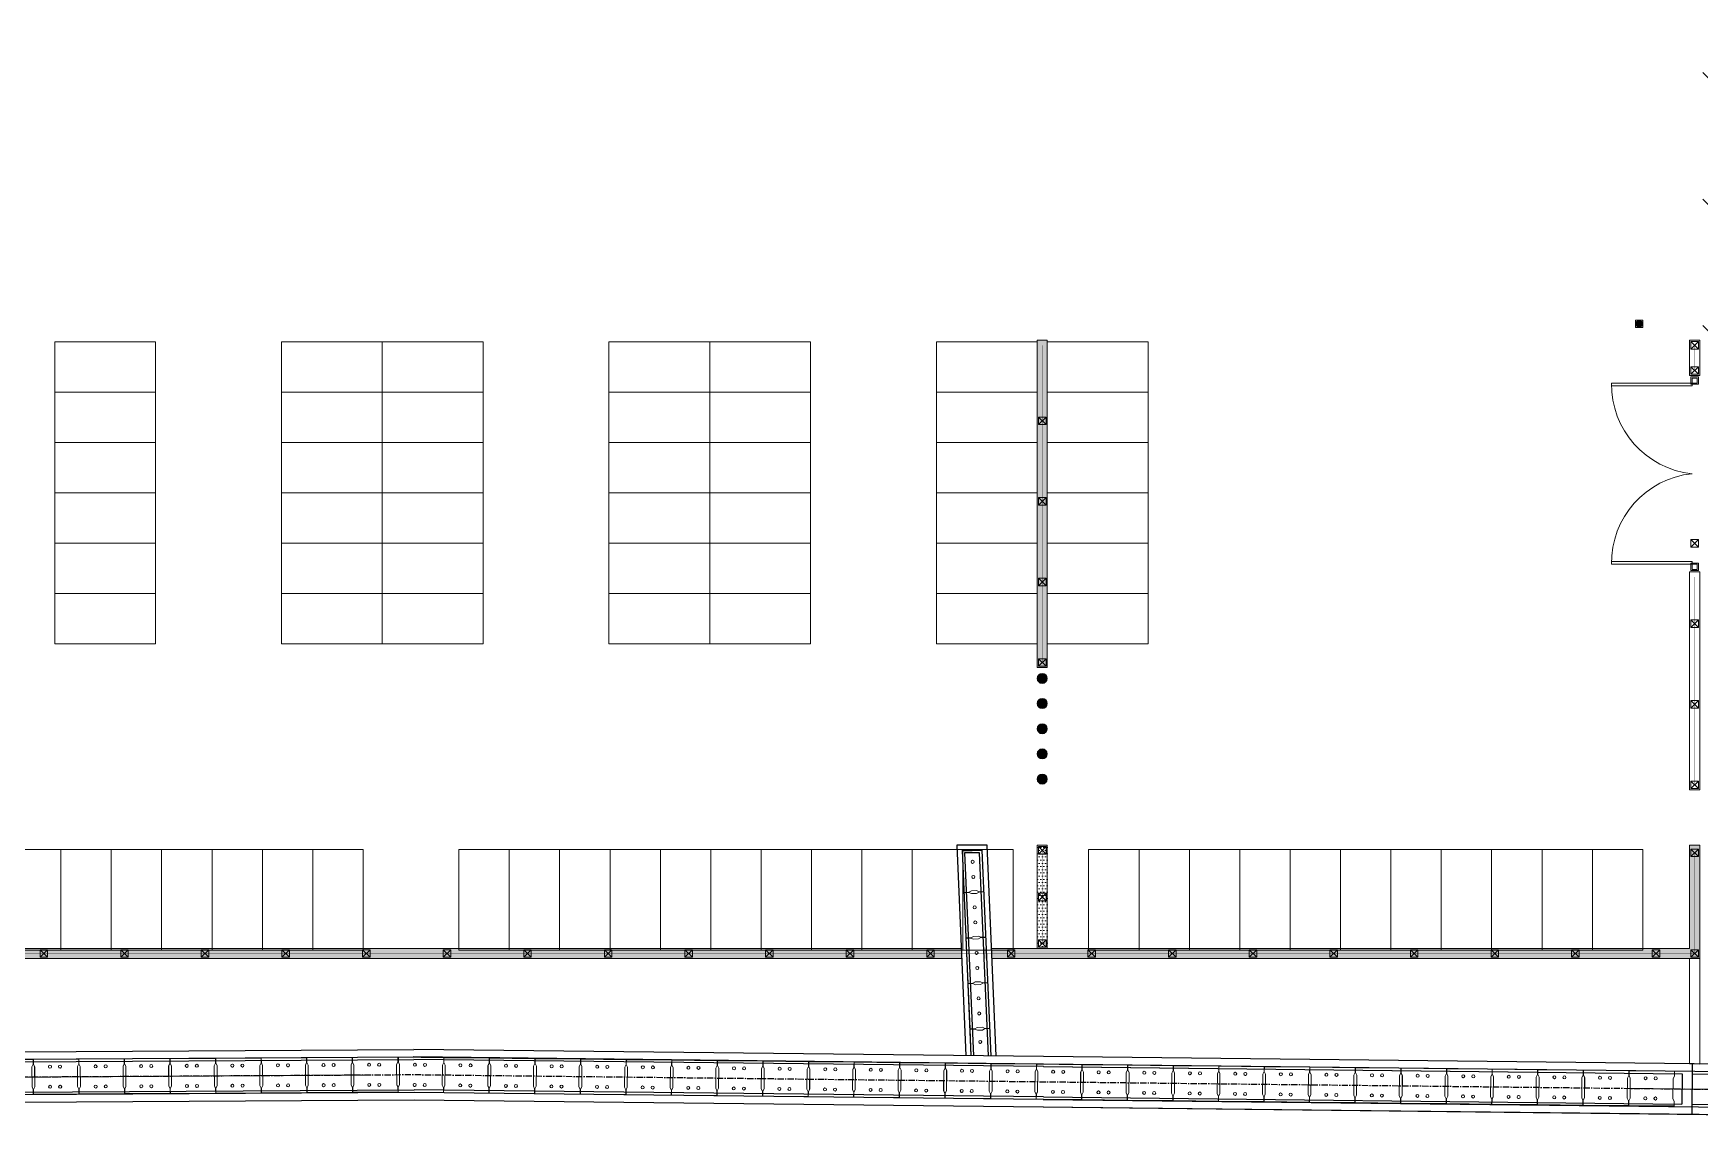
# Model space of a CAD drawing. Header units: millimetres. Extents: x -286774 to 170591, y -126585 to 81607.
# Drawn here: x 36223 to 69300, y -21189 to 526 of the extents above; entities that cross this region are included whole.
import ezdxf

# ---------------------------------------------------------------- set-up
doc = ezdxf.new("R2010")
doc.units = ezdxf.units.MM
doc.header["$LTSCALE"] = 100
doc.header["$MEASUREMENT"] = 0
doc.linetypes.add('CENTERX2', pattern=[4, 2.5, -0.5, 0.5, -0.5])
for name, color, linetype, lineweight in [('1.Fence Wall', 2, 'Continuous', 15), ('3.Curb', 6, 'Continuous', 15), ('ARC_GUTTER', 255, 'Continuous', 0), ('ARC_HATCH', 8, 'Continuous', 9), ('BOLLARD', 221, 'Continuous', 5), ('Fence', 1, 'Continuous', 9), ('gate', 5, 'Continuous', 9), ('Plumbing Fixtures', 241, 'Continuous', 5), ('TAN CANG-profile- REVISE1$0$8', 17, 'Continuous', 0), ('trench cover', 74, 'Continuous', 0), ('UPVC D90', 6, 'Continuous', 30), ('X-FENCE_Suoi Tien Substation_Fence at yards_Elevation$0$$1$XBASE SUOI TIEN$0$A-Hatch', 8, 'Continuous', 5)]:
    doc.layers.add(name, color=color, linetype=linetype, lineweight=lineweight)
doc.layers.add('ARC-PAKING-AR', color=9, linetype='Continuous', lineweight=0, true_color=0x808080)
for name, color, linetype in [('detail', 7, 'Continuous'), ('L1-DRAINAGE-LONG_DITCH', 6, 'Continuous'), ('L1-DRAINAGE-TRANS_PIPE', 230, 'CENTERX2')]:
    doc.layers.add(name, color=color, linetype=linetype)

# ---------------------------------------------------------------- blocks, each defined once
blk = doc.blocks.new('c1')
at = {"layer": 'trench cover'}
blk.add_lwpolyline([(875, 345), (875, 250), (850, 200), (850, -200), (875, -250), (875, -345), (-25, -345), (-25, -250), (0, -200), (0, 200), (-25, 250), (-25, 345)], close=True, dxfattribs=at)
for centre in [(304, 200), (504, 200), (304, -200), (504, -200)]:
    blk.add_circle(centre, 30, dxfattribs=at)
blk = doc.blocks.new('*U22')
at = {"layer": 'trench cover', "xscale": 0.001, "yscale": 0.001, "zscale": 0.001}
blk.add_blockref('c1', (-0.425, 0), dxfattribs=at)
blk = doc.blocks.new('*U23')
at = {"layer": 'trench cover'}
for p in [(0, 0), (0.905, 0), (1.81, 0), (2.715, 0), (3.62, 0), (4.525, 0), (5.43, 0), (6.335, 0), (7.24, 0), (8.145, 0), (9.05, 0), (9.955, 0), (10.86, 0), (11.765, 0), (12.67, 0), (13.575, 0), (14.48, 0), (15.385, 0)]:
    blk.add_blockref('*U22', p, dxfattribs=at)
blk = doc.blocks.new('*U18')
at = {"layer": 'trench cover', "xscale": 0.001, "yscale": 0.001, "zscale": 0.001}
blk.add_blockref('c1', (-0.425, 0), dxfattribs=at)
blk = doc.blocks.new('*U19')
at = {"layer": 'trench cover'}
for p in [(0, 0), (0.905, 0), (1.81, 0), (2.715, 0), (3.62, 0), (4.525, 0), (5.43, 0), (6.335, 0), (7.24, 0), (8.145, 0), (9.05, 0), (9.955, 0), (10.86, 0), (11.765, 0), (12.67, 0), (13.575, 0), (14.48, 0), (15.385, 0)]:
    blk.add_blockref('*U18', p, dxfattribs=at)
blk = doc.blocks.new('*U16')
at = {"layer": 'trench cover', "xscale": 0.001, "yscale": 0.001, "zscale": 0.001}
blk.add_blockref('c1', (-0.425, 0), dxfattribs=at)
blk = doc.blocks.new('*U17')
at = {"layer": 'trench cover'}
for p in [(0, 0), (0.905, 0), (1.81, 0), (2.715, 0), (3.62, 0), (4.525, 0), (5.43, 0), (6.335, 0), (7.24, 0), (8.145, 0)]:
    blk.add_blockref('*U16', p, dxfattribs=at)
blk = doc.blocks.new('ttc')
at = {"layer": 'L1-DRAINAGE-LONG_DITCH', "ltscale": 0.8, "flags": 128}
for points in [[(128.713, -18.482), (145.741, -16.336), (152.556, -13.419), (152.284, -12.448), (145.477, -15.361), (128.582, -17.49)], [(128.694, -18.333), (145.701, -16.189), (152.376, -13.333), (152.186, -12.653), (145.516, -15.507), (128.601, -17.638)], [(127.65, -17.607), (126.9, -13.484), (126.306, -13.569), (127.054, -17.682)], [(127.552, -17.625), (126.819, -13.597), (126.423, -13.653), (127.153, -17.664)], [(141.361, -15.88), (141.486, -16.872)], [(128.582, -17.49), (116.179, -19.053)], [(128.601, -17.638), (116.198, -19.202)], [(116.304, -19.894), (128.699, -18.331)], [(116.323, -20.043), (128.718, -18.48)], [(26.637, -31.908), (116.179, -19.053)], [(26.658, -32.056), (116.2, -19.202)], [(26.758, -32.749), (116.302, -19.894)], [(26.779, -32.897), (116.323, -20.043)]]:
    blk.add_lwpolyline(points, dxfattribs=at)
at = {"layer": 'L1-DRAINAGE-LONG_DITCH', "ltscale": 0.3, "flags": 128}
for points in [[(141.386, -16.078), (145.529, -15.556), (152.339, -12.642)], [(141.461, -16.673), (145.688, -16.141), (152.502, -13.225)], [(128.613, -17.688), (141.188, -16.103), (141.263, -16.698)], [(128.688, -18.283), (141.263, -16.698)], [(128.609, -17.688), (116.207, -19.251)], [(128.691, -18.282), (116.294, -19.845)], [(26.665, -32.106), (116.206, -19.252)], [(26.751, -32.699), (116.294, -19.845)]]:
    blk.add_lwpolyline(points, dxfattribs=at)
at = {"layer": 'L1-DRAINAGE-LONG_DITCH', "ltscale": 0.3}
blk.add_lwpolyline([(127.502, -17.626), (126.773, -13.654), (126.476, -13.696), (127.204, -17.663)], dxfattribs=at)
at = {"layer": 'L1-DRAINAGE-TRANS_PIPE', "ltscale": 0.5, "flags": 128}
blk.add_lwpolyline([(-8.612, -33.956), (9.335, -34.896), (26.707, -32.404), (116.247, -19.549), (128.65, -17.986), (145.609, -15.848), (152.42, -12.934)], dxfattribs=at)
at = {"layer": 'trench cover'}
for points in [[(126.815, -13.605), (126.431, -13.671), (126.578, -14.476), (126.671, -14.459), (126.716, -14.426), (126.814, -14.408), (126.868, -14.423), (126.961, -14.406)], [(126.74, -15.367), (126.833, -15.35), (126.878, -15.316), (126.976, -15.298), (127.03, -15.314), (127.123, -15.297), (126.962, -14.411), (126.869, -14.428), (126.824, -14.462), (126.726, -14.48), (126.672, -14.464), (126.578, -14.481)], [(126.901, -16.257), (126.995, -16.24), (127.04, -16.206), (127.138, -16.189), (127.192, -16.204), (127.285, -16.187), (127.124, -15.302), (127.031, -15.319), (126.986, -15.352), (126.888, -15.37), (126.834, -15.355), (126.74, -15.372)], [(127.063, -17.147), (127.157, -17.13), (127.202, -17.097), (127.3, -17.079), (127.354, -17.095), (127.447, -17.078), (127.286, -16.192), (127.193, -16.209), (127.148, -16.243), (127.05, -16.261), (126.996, -16.245), (126.902, -16.262)]]:
    blk.add_lwpolyline(points, close=True, dxfattribs=at)
blk.add_lwpolyline([(127.546, -17.62), (127.448, -17.083), (127.355, -17.1), (127.31, -17.133), (127.211, -17.151), (127.158, -17.135), (127.064, -17.152), (127.158, -17.669)], dxfattribs=at)
for centre in [(126.662, -13.851), (126.716, -14.146), (126.824, -14.741), (126.878, -15.037), (126.986, -15.632), (127.04, -15.927), (127.148, -16.522), (127.202, -16.817), (127.298, -17.374)]:
    blk.add_circle(centre, 0.03, dxfattribs=at)
for name, p, rotation in [('*U17', (132.545, -17.494), 7.20346914512918), ('*U19', (116.388, -19.536), 7.20346914512918), ('*U23', (100.262, -21.843), 8.16925712448601)]:
    blk.add_blockref(name, p, dxfattribs=dict(at, rotation=rotation))
blk = doc.blocks.new('packing-ar')
at = {"layer": 'ARC-PAKING-AR'}
for points in [[(105.4, 9.48), (105.4, 8.48), (107.4, 8.48), (107.4, 9.48)], [(111.9, 9.48), (111.9, 8.48), (109.9, 8.48), (109.9, 9.48)], [(111.9, 9.48), (111.9, 8.48), (113.9, 8.48), (113.9, 9.48)], [(118.4, 9.48), (118.4, 8.48), (116.4, 8.48), (116.4, 9.48)], [(118.4, 9.48), (118.4, 8.48), (120.4, 8.48), (120.4, 9.48)], [(124.9, 9.48), (124.9, 8.48), (122.9, 8.48), (122.9, 9.48)], [(124.9, 9.48), (124.9, 8.48), (122.9, 8.48), (122.9, 9.48)], [(127.1, 9.48), (127.1, 8.48), (125.1, 8.48), (125.1, 9.48)], [(105.4, 8.48), (105.4, 7.48), (107.4, 7.48), (107.4, 8.48)], [(111.9, 8.48), (111.9, 7.48), (109.9, 7.48), (109.9, 8.48)], [(111.9, 8.48), (111.9, 7.48), (113.9, 7.48), (113.9, 8.48)], [(118.4, 8.48), (118.4, 7.48), (116.4, 7.48), (116.4, 8.48)], [(118.4, 8.48), (118.4, 7.48), (120.4, 7.48), (120.4, 8.48)], [(124.9, 8.48), (124.9, 7.48), (122.9, 7.48), (122.9, 8.48)], [(124.9, 8.48), (124.9, 7.48), (122.9, 7.48), (122.9, 8.48)], [(127.1, 8.48), (127.1, 7.48), (125.1, 7.48), (125.1, 8.48)], [(105.4, 7.48), (105.4, 6.48), (107.4, 6.48), (107.4, 7.48)], [(111.9, 7.48), (111.9, 6.48), (109.9, 6.48), (109.9, 7.48)], [(111.9, 7.48), (111.9, 6.48), (113.9, 6.48), (113.9, 7.48)], [(118.4, 7.48), (118.4, 6.48), (116.4, 6.48), (116.4, 7.48)], [(118.4, 7.48), (118.4, 6.48), (120.4, 6.48), (120.4, 7.48)], [(124.9, 7.48), (124.9, 6.48), (122.9, 6.48), (122.9, 7.48)], [(124.9, 7.48), (124.9, 6.48), (122.9, 6.48), (122.9, 7.48)], [(127.1, 7.48), (127.1, 6.48), (125.1, 6.48), (125.1, 7.48)], [(105.4, 6.48), (105.4, 5.48), (107.4, 5.48), (107.4, 6.48)], [(111.9, 6.48), (111.9, 5.48), (109.9, 5.48), (109.9, 6.48)], [(111.9, 6.48), (111.9, 5.48), (113.9, 5.48), (113.9, 6.48)], [(118.4, 6.48), (118.4, 5.48), (116.4, 5.48), (116.4, 6.48)], [(118.4, 6.48), (118.4, 5.48), (120.4, 5.48), (120.4, 6.48)], [(124.9, 6.48), (124.9, 5.48), (122.9, 5.48), (122.9, 6.48)], [(124.9, 6.48), (124.9, 5.48), (122.9, 5.48), (122.9, 6.48)], [(127.1, 6.48), (127.1, 5.48), (125.1, 5.48), (125.1, 6.48)], [(105.4, 5.48), (105.4, 4.48), (107.4, 4.48), (107.4, 5.48)], [(111.9, 5.48), (111.9, 4.48), (109.9, 4.48), (109.9, 5.48)], [(111.9, 5.48), (111.9, 4.48), (113.9, 4.48), (113.9, 5.48)], [(118.4, 5.48), (118.4, 4.48), (116.4, 4.48), (116.4, 5.48)], [(118.4, 5.48), (118.4, 4.48), (120.4, 4.48), (120.4, 5.48)], [(124.9, 5.48), (124.9, 4.48), (122.9, 4.48), (122.9, 5.48)], [(124.9, 5.48), (124.9, 4.48), (122.9, 4.48), (122.9, 5.48)], [(127.1, 5.48), (127.1, 4.48), (125.1, 4.48), (125.1, 5.48)], [(105.4, 4.48), (105.4, 3.48), (107.4, 3.48), (107.4, 4.48)], [(111.9, 4.48), (111.9, 3.48), (109.9, 3.48), (109.9, 4.48)], [(111.9, 4.48), (111.9, 3.48), (113.9, 3.48), (113.9, 4.48)], [(118.4, 4.48), (118.4, 3.48), (116.4, 3.48), (116.4, 4.48)], [(118.4, 4.48), (118.4, 3.48), (120.4, 3.48), (120.4, 4.48)], [(124.9, 4.48), (124.9, 3.48), (122.9, 3.48), (122.9, 4.48)], [(124.9, 4.48), (124.9, 3.48), (122.9, 3.48), (122.9, 4.48)], [(127.1, 4.48), (127.1, 3.48), (125.1, 3.48), (125.1, 4.48)], [(104.52, -2.6), (105.52, -2.6), (105.52, -0.6), (104.52, -0.6)], [(105.52, -2.6), (106.52, -2.6), (106.52, -0.6), (105.52, -0.6)], [(106.52, -2.6), (107.52, -2.6), (107.52, -0.6), (106.52, -0.6)], [(107.52, -2.6), (108.52, -2.6), (108.52, -0.6), (107.52, -0.6)], [(108.52, -2.6), (109.52, -2.6), (109.52, -0.6), (108.52, -0.6)], [(109.52, -2.6), (110.52, -2.6), (110.52, -0.6), (109.52, -0.6)], [(110.52, -2.6), (111.52, -2.6), (111.52, -0.6), (110.52, -0.6)], [(113.421, -2.6), (114.421, -2.6), (114.421, -0.6), (113.421, -0.6)], [(114.421, -2.6), (115.421, -2.6), (115.421, -0.6), (114.421, -0.6)], [(115.421, -2.6), (116.421, -2.6), (116.421, -0.6), (115.421, -0.6)], [(116.421, -2.6), (117.421, -2.6), (117.421, -0.6), (116.421, -0.6)], [(117.421, -2.6), (118.421, -2.6), (118.421, -0.6), (117.421, -0.6)], [(118.421, -2.6), (119.421, -2.6), (119.421, -0.6), (118.421, -0.6)], [(119.421, -2.6), (120.421, -2.6), (120.421, -0.6), (119.421, -0.6)], [(120.421, -2.6), (121.421, -2.6), (121.421, -0.6), (120.421, -0.6)], [(121.421, -2.6), (122.421, -2.6), (122.421, -0.6), (121.421, -0.6)], [(122.421, -2.6), (123.421, -2.6), (123.421, -0.6), (122.421, -0.6)], [(123.421, -2.6), (124.421, -2.6), (124.421, -0.6), (123.421, -0.6)], [(125.921, -2.6), (126.921, -2.6), (126.921, -0.6), (125.921, -0.6)], [(126.921, -2.6), (127.921, -2.6), (127.921, -0.6), (126.921, -0.6)], [(127.921, -2.6), (128.921, -2.6), (128.921, -0.6), (127.921, -0.6)], [(128.921, -2.6), (129.921, -2.6), (129.921, -0.6), (128.921, -0.6)], [(129.921, -2.6), (130.921, -2.6), (130.921, -0.6), (129.921, -0.6)], [(130.921, -2.6), (131.921, -2.6), (131.921, -0.6), (130.921, -0.6)], [(131.921, -2.6), (132.921, -2.6), (132.921, -0.6), (131.921, -0.6)], [(132.921, -2.6), (133.921, -2.6), (133.921, -0.6), (132.921, -0.6)], [(133.921, -2.6), (134.921, -2.6), (134.921, -0.6), (133.921, -0.6)], [(134.921, -2.6), (135.921, -2.6), (135.921, -0.6), (134.921, -0.6)], [(135.921, -2.6), (136.921, -2.6), (136.921, -0.6), (135.921, -0.6)]]:
    blk.add_lwpolyline(points, close=True, dxfattribs=at)
blk = doc.blocks.new('Floor Drainage')
at = {"layer": 'Plumbing Fixtures'}
for p, q in [((-55, 3), (-55, -5)), ((-13, 3), (-55, 3)), ((-46, 18), (47, 18)), ((-46, 11), (47, 11)), ((-46, 3), (-46, -5)), ((-38, 32), (39, 32)), ((-38, 25), (40, 25)), ((-19, 41), (20, 41)), ((-3, 0), (-3, -2)), ((-2, 0), (-3, 0)), ((-1, 3), (-1, 1)), ((2, 3), (-1, 3)), ((2, 1), (2, 3)), ((4, 0), (3, 0)), ((4, -2), (4, 0)), ((56, 3), (14, 3)), ((47, 3), (47, -5)), ((56, -5), (56, 3)), ((-55, -5), (-13, -5)), ((-46, -13), (47, -13)), ((-46, -20), (47, -20)), ((-38, -28), (40, -28)), ((-38, -34), (39, -34)), ((-19, -43), (20, -43)), ((-3, -2), (-2, -2)), ((-1, -3), (-1, -5)), ((-1, -5), (2, -5)), ((2, -5), (2, -3)), ((3, -2), (4, -2)), ((14, -5), (56, -5))]:
    blk.add_line(p, q, dxfattribs=at)
blk.add_lwpolyline([(-75, -75), (75, -75), (75, 75), (-75, 75)], close=True, dxfattribs=at)
for radius in [63.6, 58.2, 57.8, 5.38]:
    blk.add_circle((1, -1), radius, dxfattribs=at)
for points in [[(-51, -5), (-52, -2), (-52, 0), (-51, 3)], [(-49, 15), (-48, 17), (-47, 18), (-46, 18)], [(-41, 31), (-40, 32), (-39, 32), (-38, 32)], [(-20, 47), (-7, 53), (8, 53), (21, 47)], [(-13, 3), (-11, 3), (-9, 1), (-9, -1)], [(-1, 1), (-1, 1), (-1, 0), (-2, 0)], [(3, 0), (2, 0), (2, 1), (2, 1)], [(10, -1), (10, 1), (12, 3), (14, 3)], [(39, 32), (40, 32), (41, 32), (41, 31)], [(41, 31), (42, 31), (42, 30), (42, 30)], [(47, 18), (48, 18), (50, 17), (50, 15)], [(53, 3), (53, 0), (53, -2), (53, -5)], [(-46, -20), (-47, -20), (-48, -19), (-49, -18)], [(-38, -34), (-39, -34), (-40, -34), (-41, -33)], [(21, -49), (8, -55), (-7, -55), (-20, -49)], [(-9, -1), (-9, -3), (-11, -5), (-13, -5)], [(-2, -2), (-1, -2), (-1, -3), (-1, -3)], [(2, -3), (2, -3), (2, -2), (3, -2)], [(14, -5), (12, -5), (10, -3), (10, -1)], [(41, -33), (41, -34), (40, -34), (39, -34)], [(42, -32), (42, -33), (42, -33), (41, -33)], [(50, -18), (50, -19), (48, -20), (47, -20)]]:
    blk.add_open_spline(points, degree=3, dxfattribs=at)
for points in [[(-46, 11), (-48, 11), (-49, 12), (-49, 14), (-49, 15), (-49, 15), (-49, 15)], [(-38, 25), (-40, 25), (-41, 27), (-41, 29), (-41, 30), (-41, 30), (-41, 31)], [(-19, 41), (-21, 41), (-22, 42), (-22, 44), (-22, 45), (-21, 46), (-20, 47)], [(21, 47), (23, 46), (23, 44), (23, 43), (22, 42), (21, 41), (20, 41)], [(42, 30), (43, 29), (43, 27), (42, 26), (41, 26), (41, 25), (40, 25)], [(50, 15), (51, 14), (50, 12), (48, 11), (47, 11), (47, 11), (47, 11)], [(-49, -18), (-50, -16), (-49, -14), (-47, -13), (-46, -13), (-46, -13), (-46, -13)], [(-41, -33), (-42, -32), (-42, -29), (-40, -28), (-39, -28), (-39, -28), (-38, -28)], [(-20, -49), (-22, -48), (-22, -47), (-22, -45), (-21, -44), (-20, -43), (-19, -43)], [(20, -43), (22, -43), (23, -45), (23, -46), (23, -47), (22, -48), (21, -49)], [(40, -28), (42, -28), (43, -29), (43, -30), (43, -31), (43, -32), (42, -32)], [(47, -13), (49, -13), (50, -15), (50, -16), (50, -17), (50, -17), (50, -18)]]:
    blk.add_open_spline(points, degree=3, knots=[0, 0, 0, 0, 1, 1, 1, 2, 2, 2, 2], dxfattribs=at)
blk = doc.blocks.new('bollard H')
at = {"layer": 'BOLLARD'}
h = blk.add_hatch(color=256, dxfattribs=at)
h.dxf.hatch_style = 1
h.set_gradient(color1=(128, 128, 128), tint=1, name='SPHERICAL')
edge = h.paths.add_edge_path()
edge.add_arc((0, 0), 0.1, -7.8306, 352.1694)
blk.add_circle((0, 0), 0.1, dxfattribs=at)
blk = doc.blocks.new('*U86')
at = {"layer": 'BOLLARD', "xscale": 1000, "yscale": 1000, "zscale": 1000, "rotation": 7.830578339736208}
blk.add_blockref('bollard H', (0, 0), dxfattribs=at)
blk = doc.blocks.new('*U87')
at = {"layer": 'BOLLARD'}
for p in [(-272, 1981), (-204, 1486), (-136, 991), (-68, 495), (0, 0)]:
    blk.add_blockref('*U86', p, dxfattribs=at)
blk = doc.blocks.new('TRU D60')
at = {"layer": 'Fence'}
for p, q in [((-99532, -940350), (-99382, -940200)), ((-99532, -940200), (-99382, -940350))]:
    blk.add_line(p, q, dxfattribs=at)
blk.add_lwpolyline([(-99532, -940350), (-99382, -940350), (-99382, -940200), (-99532, -940200)], close=True, dxfattribs=at)
blk = doc.blocks.new('*U95')
at = {"layer": 'UPVC D90'}
blk.add_blockref('TRU D60', (99457, 940275), dxfattribs=at)
blk = doc.blocks.new('*U96')
at = {"layer": 'detail'}
for p in [(30400, 0), (32000, 0), (33600, 0), (35200, 0), (36800, 0), (38400, 0), (40000, 0), (41600, 0), (43200, 0), (44800, 0), (46400, 0), (48000, 0), (49600, 0), (51200, 0), (52800, 0), (54400, 0), (56000, 0), (57600, 0), (59200, 0), (60800, 0), (62400, 0)]:
    blk.add_blockref('*U95', p, dxfattribs=at)
blk = doc.blocks.new('*U64')
at = {"layer": 'UPVC D90'}
blk.add_blockref('TRU D60', (99457, 940275), dxfattribs=at)
blk = doc.blocks.new('*U65')
at = {"layer": 'detail'}
for p in [(0, 2000), (0, 0)]:
    blk.add_blockref('*U64', p, dxfattribs=at)
blk = doc.blocks.new('*U66')
at = {"layer": 'UPVC D90'}
blk.add_blockref('TRU D60', (99457, 940275), dxfattribs=at)
blk = doc.blocks.new('*U67')
at = {"layer": 'detail'}
for p in [(0, 4799), (0, 3200), (0, 1600), (0, 0)]:
    blk.add_blockref('*U66', p, dxfattribs=at)
blk = doc.blocks.new('*U114')
at = {"layer": 'UPVC D90'}
blk.add_blockref('TRU D60', (99457, 940275), dxfattribs=at)
blk = doc.blocks.new('*U115')
at = {"layer": 'detail'}
blk.add_blockref('*U114', (0, 0), dxfattribs=at)
blk = doc.blocks.new('*U116')
at = {"layer": 'UPVC D90'}
blk.add_blockref('TRU D60', (99457, 940275), dxfattribs=at)
blk = doc.blocks.new('*U117')
at = {"layer": 'detail'}
blk.add_blockref('*U116', (0, 0), dxfattribs=at)

msp = doc.modelspace()

# ---------------------------------------------------------------- hatches: boundary and pattern name
at = {"layer": 'ARC_HATCH'}
h = msp.add_hatch(dxfattribs=at)
h.set_pattern_fill('DOTS', color=256, scale=50, angle=-7.8306)
h.set_pattern_definition([(4e-10, (-28297.21, 2.145), (39.6875, 79.375), [0, -79.375])])
h.paths.add_polyline_path([(-44178, -17850), (-44189, -17650), (-50250, -17650), (-50250, -100), (-30225, -100), (-30225, 100), (-50450, 100), (-50450, -17850)])
h.paths.add_polyline_path([(5530, -17850), (5519, -17650), (-44035, -17650), (-44025, -17850)])
h.paths.add_polyline_path([(54652, -17850), (54643, -17650), (30877, -17650), (30888, -17850)])
h.paths.add_polyline_path([(54757, -17850), (54748, -17650), (54744, -17650), (54752, -17850)])
h.paths.add_polyline_path([(55244, -17650), (55252, -17850), (69300, -17850), (69300, -15600), (69100, -15600), (69100, -17650)])
h.paths.add_polyline_path([(55152, -17850), (55144, -17650), (55091, -17650), (55100, -17850)])
h.paths.add_polyline_path([(10250, -17650), (10250, -17850), (30488, -17850), (30477, -17650)])
h.paths.add_polyline_path([(9750, -17850), (9750, -17650), (5819, -17650), (5830, -17850)])
h = msp.add_hatch(dxfattribs=at)
h.set_pattern_fill('DOTS', color=256, scale=40, angle=-7.8306)
h.set_pattern_definition([(4e-10, (-28297.21, 2.145), (31.75, 63.5), [0, -63.5])])
h.paths.add_polyline_path([(56150, -5570), (56350, -5570), (56350, -12070), (56150, -12070)])
h = msp.add_hatch(dxfattribs=at)
h.set_pattern_fill('DOTS', color=256, scale=40, angle=-7.8306)
h.set_pattern_definition([(4e-10, (-28297.21, -5227.744), (31.75, 63.5), [0, -63.5])])
h.paths.add_polyline_path([(56150, -17650), (56350, -17650), (56350, -15600), (56150, -15600)])
at = {"layer": 'TAN CANG-profile- REVISE1$0$8'}
h = msp.add_hatch(dxfattribs=at)
h.set_pattern_fill('GRASS', color=256, scale=70, angle=-7.8306)
h.set_pattern_definition([(90, (-806699.4, -471950.4), (-1257.2359, 1257.2359), [333.375, -2181.0967]), (45, (-806699.4, -471950.4), (-1257.236, 1257.236), [333.375, -1444.625]), (135, (-806699.4, -471950.4), (-1257.236, -1257.236), [333.375, -1444.625])])
h.paths.add_polyline_path([(68750, -4450), (69300, -4450), (69300, -6070), (77623, -5308), (79124, -4791), (79124, -4510), (79736, -4097), (80139, -3735), (80613, -3171), (80969, -2576), (81298, -1706), (81414, -1108), (81348, -519), (81102, -519), (80985, -685), (80715, -877), (79938, -897), (79476, -886), (79263, -786), (79093, -524), (79088, 709), (79223, 957), (79571, 1103), (80577, 1104), (80930, 957), (81077, 604), (81102, 881), (81335, 881), (81431, 1300), (81333, 1947), (81070, 2719), (80890, 3145), (79910, 4310), (78987, 4941), (78023, 5308), (77179, 5441), (77099, 5670), (77090, 5693), (71632, 6078), (69315, 6268), (69320, 4430), (68750, 4450)])

# ---------------------------------------------------------------- linework, layer by layer
at = {"layer": '1.Fence Wall', "flags": 128}
for points in [[(56150, -5570), (56350, -5570), (56350, -12070), (56150, -12070)], [(69100, -5570), (69300, -5570), (69300, -6270), (69100, -6270)], [(69100, -10170), (69300, -10170), (69300, -14500), (69100, -14500)], [(56150, -15600), (56350, -15600), (56350, -17650), (56150, -17650)]]:
    msp.add_lwpolyline(points, close=True, dxfattribs=at)
for points in [[(55244, -17650), (69100, -17650), (69100, -15600), (69300, -15600), (69300, -17850), (55252, -17850)], [(30977, -17650), (54643, -17650)], [(54652, -17850), (30988, -17850)]]:
    msp.add_lwpolyline(points, dxfattribs=at)
at = {"layer": '3.Curb', "flags": 128}
msp.add_lwpolyline([(69100, -17850), (69300, -17850), (69300, -19945), (69100, -19943), (69100, -17850)], dxfattribs=at)
at = {"layer": 'gate', "flags": 128}
for points in [[(67550, -6420), (69150, -6420), (69150, -6473), (67550, -6473)], [(69125, -6445), (69275, -6445), (69275, -6295), (69125, -6295)], [(69150, -6420), (69250, -6420), (69250, -6320), (69150, -6320)], [(67550, -10020), (69150, -10020), (69150, -9967), (67550, -9967)], [(69125, -9995), (69275, -9995), (69275, -10145), (69125, -10145)], [(69150, -10020), (69250, -10020), (69250, -10120), (69150, -10120)]]:
    msp.add_lwpolyline(points, close=True, dxfattribs=at)
msp.add_lwpolyline([(67550, -6420, 0.389175), (69150, -8220, 0.389175), (67550, -10020)], format="xyb", dxfattribs=at)
at = {"layer": 'L1-DRAINAGE-LONG_DITCH', "ltscale": 0.8, "flags": 128}
for points in [[(55336, -19784), (55155, -15598), (54555, -15601), (54736, -19778)], [(55236, -19789), (55059, -15698), (54659, -15701), (54835, -19773)], [(56269, -20796), (73431, -20990), (80580, -19029), (80443, -18030), (73302, -19988), (56275, -19795)], [(56271, -20646), (73412, -20839), (80414, -18919), (80318, -18220), (73321, -20138), (56273, -19945)], [(-46684, -20189), (43775, -19654)], [(-46683, -20339), (43775, -19804)], [(56273, -19945), (43773, -19804)], [(56275, -19795), (43775, -19654)], [(69154, -19941), (69143, -20941)], [(-46679, -21039), (43782, -20504)], [(43785, -20504), (56277, -20645)], [(-46678, -21189), (43783, -20654)], [(43783, -20654), (56275, -20795)]]:
    msp.add_lwpolyline(points, dxfattribs=at)
at = {"layer": 'L1-DRAINAGE-LONG_DITCH', "ltscale": 0.3}
msp.add_lwpolyline([(55186, -19783), (55006, -15749), (54706, -15750), (54886, -19779)], dxfattribs=at)
at = {"layer": 'L1-DRAINAGE-LONG_DITCH', "ltscale": 0.3, "flags": 128}
for points in [[(69152, -20141), (73328, -20188), (80471, -18230)], [(69145, -20741), (73405, -20789), (80553, -18829)], [(-46683, -20389), (43775, -19854)], [(56275, -19995), (43776, -19854)], [(56278, -19996), (68952, -20139), (68945, -20739)], [(-46679, -20989), (43781, -20454)], [(56275, -20595), (43781, -20454)], [(56272, -20596), (68945, -20739)]]:
    msp.add_lwpolyline(points, dxfattribs=at)
at = {"layer": 'L1-DRAINAGE-TRANS_PIPE', "ltscale": 0.5, "flags": 128}
msp.add_lwpolyline([(-81883, -17416), (-64232, -20793), (-46682, -20691), (43775, -20154), (56275, -20296), (73367, -20489), (80512, -18529)], dxfattribs=at)
at = {"layer": 'trench cover'}
for points in [[(55054, -15706), (54665, -15719), (54700, -16537), (54795, -16533), (54844, -16505), (54944, -16501), (54995, -16524), (55090, -16520)], [(54739, -17441), (54834, -17437), (54883, -17410), (54983, -17405), (55034, -17428), (55129, -17424), (55090, -16525), (54995, -16529), (54946, -16556), (54846, -16560), (54795, -16538), (54700, -16542)], [(54778, -18345), (54873, -18341), (54922, -18314), (55022, -18309), (55073, -18332), (55168, -18328), (55129, -17429), (55034, -17433), (54985, -17460), (54885, -17465), (54834, -17442), (54739, -17446)], [(54817, -19249), (54912, -19245), (54961, -19218), (55061, -19214), (55112, -19236), (55207, -19232), (55168, -18333), (55073, -18337), (55024, -18364), (54924, -18369), (54873, -18346), (54778, -18350)], [(38029, -19843), (38029, -19938), (38005, -19989), (38007, -20388), (38032, -20438), (38033, -20533), (37133, -20539), (37132, -20444), (37157, -20393), (37155, -19994), (37129, -19944), (37129, -19849)], [(38934, -19838), (38934, -19933), (38910, -19983), (38912, -20383), (38937, -20433), (38938, -20528), (38038, -20533), (38037, -20438), (38062, -20388), (38060, -19988), (38034, -19938), (38034, -19843)], [(39839, -19833), (39839, -19928), (39815, -19978), (39817, -20378), (39842, -20428), (39843, -20523), (38943, -20528), (38942, -20433), (38967, -20383), (38965, -19983), (38939, -19933), (38939, -19838)], [(40744, -19827), (40744, -19922), (40720, -19972), (40722, -20372), (40747, -20422), (40748, -20517), (39848, -20522), (39847, -20427), (39872, -20377), (39870, -19978), (39844, -19928), (39844, -19833)], [(41649, -19822), (41649, -19917), (41625, -19967), (41627, -20367), (41652, -20417), (41653, -20512), (40753, -20517), (40752, -20422), (40777, -20372), (40775, -19972), (40749, -19922), (40749, -19827)], [(42554, -19817), (42554, -19912), (42530, -19962), (42532, -20362), (42557, -20411), (42558, -20506), (41658, -20512), (41657, -20417), (41682, -20367), (41680, -19967), (41654, -19917), (41654, -19822)], [(43459, -19811), (43459, -19906), (43435, -19956), (43437, -20356), (43462, -20406), (43463, -20501), (42563, -20506), (42562, -20411), (42587, -20361), (42585, -19961), (42559, -19912), (42559, -19817)], [(44370, -19821), (44369, -19916), (44344, -19966), (44339, -20366), (44364, -20416), (44363, -20511), (43463, -20501), (43464, -20406), (43489, -20356), (43494, -19957), (43469, -19906), (43470, -19811)], [(45275, -19831), (45274, -19926), (45249, -19976), (45244, -20376), (45269, -20426), (45268, -20521), (44368, -20511), (44369, -20416), (44394, -20366), (44399, -19967), (44374, -19916), (44375, -19821)], [(46180, -19841), (46179, -19936), (46154, -19986), (46149, -20385), (46174, -20436), (46173, -20531), (45273, -20521), (45274, -20426), (45299, -20376), (45304, -19976), (45279, -19926), (45280, -19831)], [(47085, -19851), (47084, -19946), (47059, -19996), (47054, -20395), (47079, -20446), (47078, -20541), (46178, -20531), (46179, -20436), (46204, -20386), (46209, -19986), (46184, -19936), (46185, -19841)], [(37124, -19849), (37124, -19944), (37100, -19994), (37102, -20394), (37127, -20444), (37128, -20539), (36228, -20544), (36227, -20449), (36252, -20399), (36250, -19999), (36224, -19949), (36224, -19854)], [(47990, -19861), (47989, -19956), (47963, -20006), (47959, -20405), (47984, -20456), (47983, -20551), (47083, -20541), (47084, -20446), (47109, -20396), (47114, -19996), (47089, -19946), (47090, -19851)], [(48895, -19871), (48894, -19966), (48868, -20015), (48864, -20415), (48888, -20465), (48887, -20560), (47988, -20551), (47989, -20456), (48014, -20406), (48018, -20006), (47994, -19956), (47995, -19861)], [(49800, -19881), (49799, -19976), (49773, -20025), (49769, -20425), (49793, -20475), (49792, -20570), (48892, -20561), (48893, -20466), (48919, -20416), (48923, -20016), (48899, -19966), (48900, -19871)], [(50705, -19891), (50704, -19986), (50678, -20035), (50674, -20435), (50698, -20485), (50697, -20580), (49797, -20570), (49798, -20475), (49824, -20426), (49828, -20026), (49804, -19976), (49805, -19881)], [(51610, -19900), (51609, -19995), (51583, -20045), (51579, -20445), (51603, -20495), (51602, -20590), (50702, -20580), (50703, -20485), (50729, -20436), (50733, -20036), (50709, -19986), (50710, -19891)], [(52515, -19910), (52514, -20005), (52488, -20055), (52484, -20455), (52508, -20505), (52507, -20600), (51607, -20590), (51608, -20495), (51634, -20446), (51638, -20046), (51614, -19995), (51615, -19900)], [(53420, -19920), (53419, -20015), (53393, -20065), (53389, -20465), (53413, -20515), (53412, -20610), (52512, -20600), (52513, -20505), (52539, -20455), (52543, -20056), (52519, -20005), (52520, -19910)], [(54325, -19930), (54324, -20025), (54298, -20075), (54294, -20475), (54318, -20525), (54317, -20620), (53417, -20610), (53418, -20515), (53444, -20465), (53448, -20066), (53424, -20015), (53425, -19920)], [(55230, -19940), (55229, -20035), (55203, -20085), (55199, -20485), (55223, -20535), (55222, -20630), (54322, -20620), (54323, -20525), (54349, -20475), (54353, -20075), (54329, -20025), (54330, -19930)], [(56135, -19950), (56134, -20045), (56108, -20095), (56104, -20494), (56128, -20545), (56127, -20640), (55227, -20630), (55228, -20535), (55254, -20485), (55258, -20085), (55234, -20035), (55235, -19940)], [(57040, -19960), (57038, -20055), (57013, -20105), (57009, -20504), (57033, -20555), (57032, -20650), (56132, -20640), (56133, -20545), (56159, -20495), (56163, -20095), (56139, -20045), (56140, -19950)], [(57944, -19970), (57943, -20065), (57918, -20114), (57913, -20514), (57938, -20565), (57937, -20660), (57037, -20650), (57038, -20555), (57064, -20505), (57068, -20105), (57043, -20055), (57045, -19960)], [(58849, -19980), (58848, -20075), (58823, -20124), (58818, -20524), (58843, -20574), (58842, -20669), (57942, -20660), (57943, -20565), (57968, -20515), (57973, -20115), (57948, -20065), (57949, -19970)], [(59754, -19990), (59753, -20085), (59728, -20134), (59723, -20534), (59748, -20584), (59747, -20679), (58847, -20669), (58848, -20574), (58873, -20525), (58878, -20125), (58853, -20075), (58854, -19980)], [(60654, -19999), (60653, -20094), (60628, -20144), (60623, -20544), (60648, -20594), (60647, -20689), (59747, -20679), (59748, -20584), (59773, -20535), (59778, -20135), (59753, -20085), (59754, -19990)], [(61559, -20009), (61558, -20104), (61533, -20154), (61528, -20554), (61553, -20604), (61552, -20699), (60652, -20689), (60653, -20594), (60678, -20545), (60683, -20145), (60658, -20094), (60659, -19999)], [(62464, -20019), (62463, -20114), (62438, -20164), (62433, -20564), (62458, -20614), (62457, -20709), (61557, -20699), (61558, -20604), (61583, -20554), (61588, -20155), (61563, -20104), (61564, -20009)], [(63369, -20029), (63368, -20124), (63343, -20174), (63338, -20574), (63363, -20624), (63362, -20719), (62462, -20709), (62463, -20614), (62488, -20564), (62493, -20165), (62468, -20114), (62469, -20019)], [(64274, -20039), (64273, -20134), (64247, -20184), (64243, -20584), (64268, -20634), (64267, -20729), (63367, -20719), (63368, -20624), (63393, -20574), (63398, -20174), (63373, -20124), (63374, -20029)], [(65179, -20049), (65178, -20144), (65152, -20194), (65148, -20593), (65173, -20644), (65171, -20739), (64272, -20729), (64273, -20634), (64298, -20584), (64302, -20184), (64278, -20134), (64279, -20039)], [(66084, -20059), (66083, -20154), (66057, -20204), (66053, -20603), (66077, -20654), (66076, -20749), (65176, -20739), (65178, -20644), (65203, -20594), (65207, -20194), (65183, -20144), (65184, -20049)], [(66989, -20069), (66988, -20164), (66962, -20213), (66958, -20613), (66982, -20664), (66981, -20759), (66081, -20749), (66082, -20654), (66108, -20604), (66112, -20204), (66088, -20154), (66089, -20059)], [(67894, -20079), (67893, -20174), (67867, -20223), (67863, -20623), (67887, -20673), (67886, -20768), (66986, -20759), (66987, -20664), (67013, -20614), (67017, -20214), (66993, -20164), (66994, -20069)], [(68799, -20089), (68798, -20184), (68772, -20233), (68768, -20633), (68792, -20683), (68791, -20778), (67891, -20768), (67892, -20673), (67918, -20624), (67922, -20224), (67898, -20174), (67899, -20079)]]:
    msp.add_lwpolyline(points, close=True, dxfattribs=at)
msp.add_lwpolyline([(55231, -19783), (55207, -19237), (55112, -19241), (55063, -19269), (54964, -19273), (54913, -19250), (54818, -19254), (54840, -19779)], dxfattribs=at)
for centre in [(54869, -15929), (54882, -16229), (54908, -16833), (54921, -17133), (54947, -17737), (54960, -18037), (54986, -18641), (54999, -18941), (55019, -19506), (36553, -19997), (36753, -19996), (37458, -19992), (37658, -19991), (38363, -19986), (38563, -19985), (39268, -19981), (39468, -19980), (40173, -19976), (40373, -19975), (41078, -19970), (41278, -19969), (41983, -19965), (42183, -19964), (42888, -19960), (43088, -19958), (43797, -19960), (43997, -19962), (44702, -19970), (44902, -19972), (45607, -19980), (45807, -19982), (46512, -19990), (46712, -19992), (47417, -20000), (47617, -20002), (48322, -20009), (48522, -20012), (49227, -20019), (49427, -20022), (50132, -20029), (50332, -20031), (51037, -20039), (51237, -20041), (51942, -20049), (52142, -20051), (52847, -20059), (53047, -20061), (53752, -20069), (53952, -20071), (54657, -20079), (54857, -20081), (55562, -20089), (55762, -20091), (56467, -20099), (56667, -20101), (57371, -20108), (57571, -20111), (58276, -20118), (58476, -20121), (59181, -20128), (59381, -20130), (60081, -20138), (60281, -20140), (60986, -20148), (61186, -20150), (61891, -20158), (62091, -20160), (62796, -20168), (62996, -20170), (63701, -20178), (63901, -20180), (64606, -20188), (64806, -20190), (65511, -20198), (65711, -20200), (36556, -20397), (36756, -20396), (37461, -20392), (37661, -20390), (38366, -20386), (38566, -20385), (39271, -20381), (39471, -20380), (40176, -20376), (40376, -20374), (41081, -20370), (41281, -20369), (41986, -20365), (42186, -20364), (42891, -20359), (43091, -20358), (43793, -20360), (43993, -20362), (44698, -20370), (44898, -20372), (45603, -20380), (45803, -20382), (46508, -20389), (46708, -20392), (47413, -20399), (47613, -20402), (48318, -20409), (48518, -20411), (49223, -20419), (49423, -20421), (50128, -20429), (50328, -20431), (51032, -20439), (51232, -20441), (51937, -20449), (52137, -20451), (52842, -20459), (53042, -20461), (53747, -20469), (53947, -20471), (54652, -20479), (54852, -20481), (55557, -20488), (55757, -20491), (56462, -20498), (56662, -20501), (57367, -20508), (57567, -20510), (58272, -20518), (58472, -20520), (59177, -20528), (59377, -20530), (66416, -20207), (66616, -20210), (67321, -20217), (67521, -20220), (68226, -20227), (68426, -20229), (60077, -20538), (60277, -20540), (60982, -20548), (61182, -20550), (61887, -20558), (62087, -20560), (62792, -20568), (62992, -20570), (63697, -20578), (63897, -20580), (64602, -20587), (64802, -20590), (65507, -20597), (65707, -20600), (66412, -20607), (66612, -20609), (67317, -20617), (67517, -20619), (68221, -20627), (68421, -20629)]:
    msp.add_circle(centre, 30, dxfattribs=at)
at = {"layer": 'X-FENCE_Suoi Tien Substation_Fence at yards_Elevation$0$$1$XBASE SUOI TIEN$0$A-Hatch', "const_width": 6}
for points in [[(-30325, 0), (-50350, 0), (-50350, -17750), (69200, -17750)], [(56249, -5670), (56250, -11970)], [(69200, -5670), (69200, -6170)], [(69200, -14400), (69200, -10270)], [(69200, -14400), (69200, -10270)], [(56250, -15700), (56250, -17550)], [(69200, -17750), (69200, -15750)]]:
    msp.add_lwpolyline(points, dxfattribs=at)

# ---------------------------------------------------------------- block references
at = {"layer": 'ARC-PAKING-AR', "xscale": 1000, "yscale": 1000, "zscale": 1000}
msp.add_blockref('packing-ar', (-68750, -15081), dxfattribs=at)
at = {"layer": 'ARC_GUTTER', "xscale": -1, "rotation": 180}
msp.add_blockref('Floor Drainage', (68099, -5244), dxfattribs=at)
at = {"layer": 'BOLLARD', "rotation": 352.169421660703}
msp.add_blockref('*U87', (56250, -14285), dxfattribs=at)
at = {"layer": 'detail', "rotation": 0.0004216607028151708}
for name, p in [('*U115', (69200, -5670)), ('*U117', (69200, -6170)), ('*U67', (69200, -14400)), ('*U65', (69200, -17750)), ('*U96', (6033, -17749))]:
    msp.add_blockref(name, p, dxfattribs=at)
at = {"layer": 'L1-DRAINAGE-LONG_DITCH', "xscale": 1000, "yscale": 1000, "zscale": 1000, "rotation": 352.169421660703}
msp.add_blockref('ttc', (-68725, 15050), dxfattribs=at)
at = {"layer": 'UPVC D90', "rotation": 0.0004216607028199416}
for p in [(155700, 933106), (155700, 931506), (155700, 929906), (155700, 928306), (155700, 922726)]:
    msp.add_blockref('TRU D60', p, dxfattribs=at)
at = {"layer": 'UPVC D90', "xscale": -1, "rotation": 179.9995783336136}
for p in [(155700, -955976), (155700, -956901)]:
    msp.add_blockref('TRU D60', p, dxfattribs=at)

doc.saveas('drawing.dxf')
